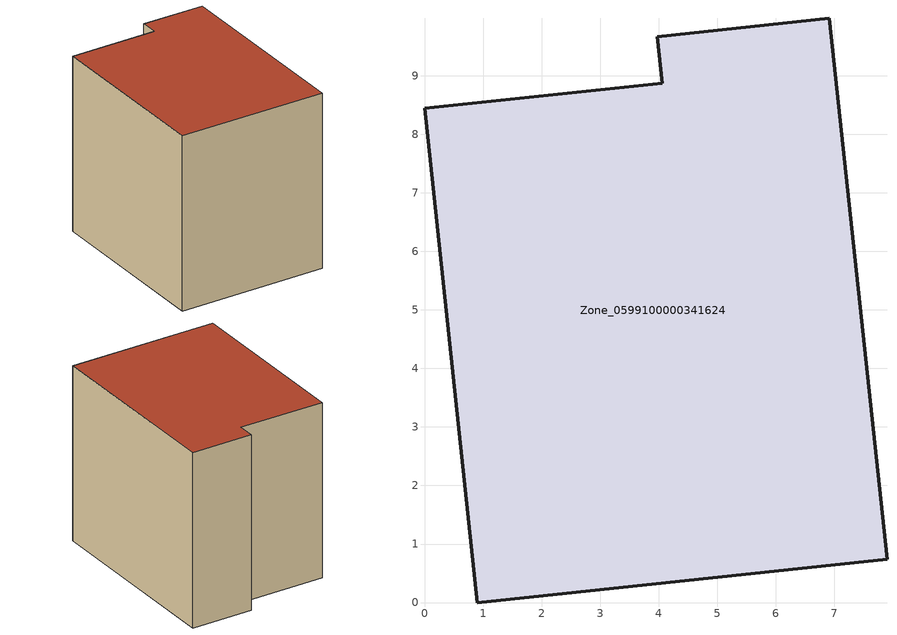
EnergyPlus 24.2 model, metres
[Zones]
Zone_0599100000341624
 floor ground (C_G): 6.91,9.98 7.9,0.74 0.9,0 0,8.45 4.06,8.87 3.97,9.67 z0
 wall outside (C_F): 0.9,0 7.9,0.74 6.91,9.98 3.97,9.67 4.06,8.87 0,8.45 0.9,0 z0:8.4
 roof outside (C_R): 7.9,0.74 6.91,9.98 3.97,9.67 4.06,8.87 0,8.45 0.9,0 z8.4
[BUILDING]
Pand.0599100000341624: North Axis=0; Terrain=City; Loads Convergence Tolerance Value=0.04; Temperature Convergence Tolerance Value=0.4; Solar Distribution=FullExterior; Maximum Number of Warmup Days=25; Minimum Number of Warmup Days=1
[Site:Location]
Rotterdam.The.Hague.AP_ZH_NLD Design_Conditions: Latitude=51.96; Longitude=4.45; Time Zone=1; Elevation=-4.5
[SITE:GROUNDTEMPERATURE:BUILDINGSURFACE]
18, 18, 18, 18, 18, 18, 18, 18, 18, 18, 18, 18
[MATERIAL] Thermal Absorptance=0.9; Solar Absorptance=0.7; Visible Absorptance=0.7
Name | Roughness | Thickness | Conductivity | Density | Specific Heat
G.TC.1992-2005 | MediumSmooth | 0.15 | 0.06 | 540 | 1210
F.TC.1992-2005 | Rough | 0.3 | 0.12 | 1920 | 840
R.TC.1992-2005 | MediumRough | 0.2 | 0.08 | 1500 | 1000
[CONSTRUCTION]
C_G: G.TC.1992-2005
C_F: F.TC.1992-2005
C_R: R.TC.1992-2005
[ZONE]
Zone_0599100000341624: Type=1; Multiplier=1; Ceiling Height=Autocalculate; Volume=Autocalculate; Floor Area=autocalculate; Part of Total Floor Area=Yes
[ZONEINFILTRATION:DESIGNFLOWRATE]
Infil_Zone_0599100000341624: Zone or ZoneList or Space or SpaceList=Zone_0599100000341624; Schedule=AlwaysOn; Design Flow Rate Calculation Method=Flow/Area; Flow Rate per Floor Area=0.0015; Constant Term Coefficient=1; Temperature Term Coefficient=0; Velocity Term Coefficient=0; Velocity Squared Term Coefficient=0
[HVACTEMPLATE:ZONE:IDEALLOADSAIRSYSTEM]
Zone_0599100000341624: Maximum Heating Supply Air Temperature=50; Minimum Cooling Supply Air Temperature=13; Maximum Heating Supply Air Humidity Ratio=0.0156; Minimum Cooling Supply Air Humidity Ratio=0.0077; Heating Limit=NoLimit; Cooling Limit=NoLimit; Dehumidification Control Type=ConstantSensibleHeatRatio; Cooling Sensible Heat Ratio=0.7; Dehumidification Setpoint=60; Humidification Control Type=None; Humidification Setpoint=30; Outdoor Air Method=None; Outdoor Air Flow Rate per Person=0.00944; Outdoor Air Flow Rate per Zone Floor Area=0; Outdoor Air Flow Rate per Zone=0; Demand Controlled Ventilation Type=None; Outdoor Air Economizer Type=NoEconomizer; Heat Recovery Type=None; Sensible Heat Recovery Effectiveness=0.7; Latent Heat Recovery Effectiveness=0.65
[ZONECONTROL:THERMOSTAT]
ThermostatControl_Zone_0599100000341624: Zone or ZoneList=Zone_0599100000341624; Control Type Schedule=DualSetpointControlType; Control 1=Thermostat_Zone_0599100000341624; Temperature Difference Between Cutout And Setpoint=0
[THERMOSTATSETPOINT:DUALSETPOINT]
Thermostat_Zone_0599100000341624: Heating Setpoint Temperature Schedule=HeatingSetpoint_Zone_0599100000341624; Cooling Setpoint Temperature Schedule=CoolingSetpoint_Zone_0599100000341624
[SCHEDULE:COMPACT]
HeatingSetpoint_Zone_0599100000341624: Through: 12/31, For: AllDays, Until: 24:00, 21
CoolingSetpoint_Zone_0599100000341624: Through: 12/31, For: AllDays, Until: 24:00, 24
DualSetpointControlType: Through: 12/31, For: AllDays, Until: 24:00, 4
AlwaysOn: Through: 12/31, For: AllDays, Until: 24:00, 1
